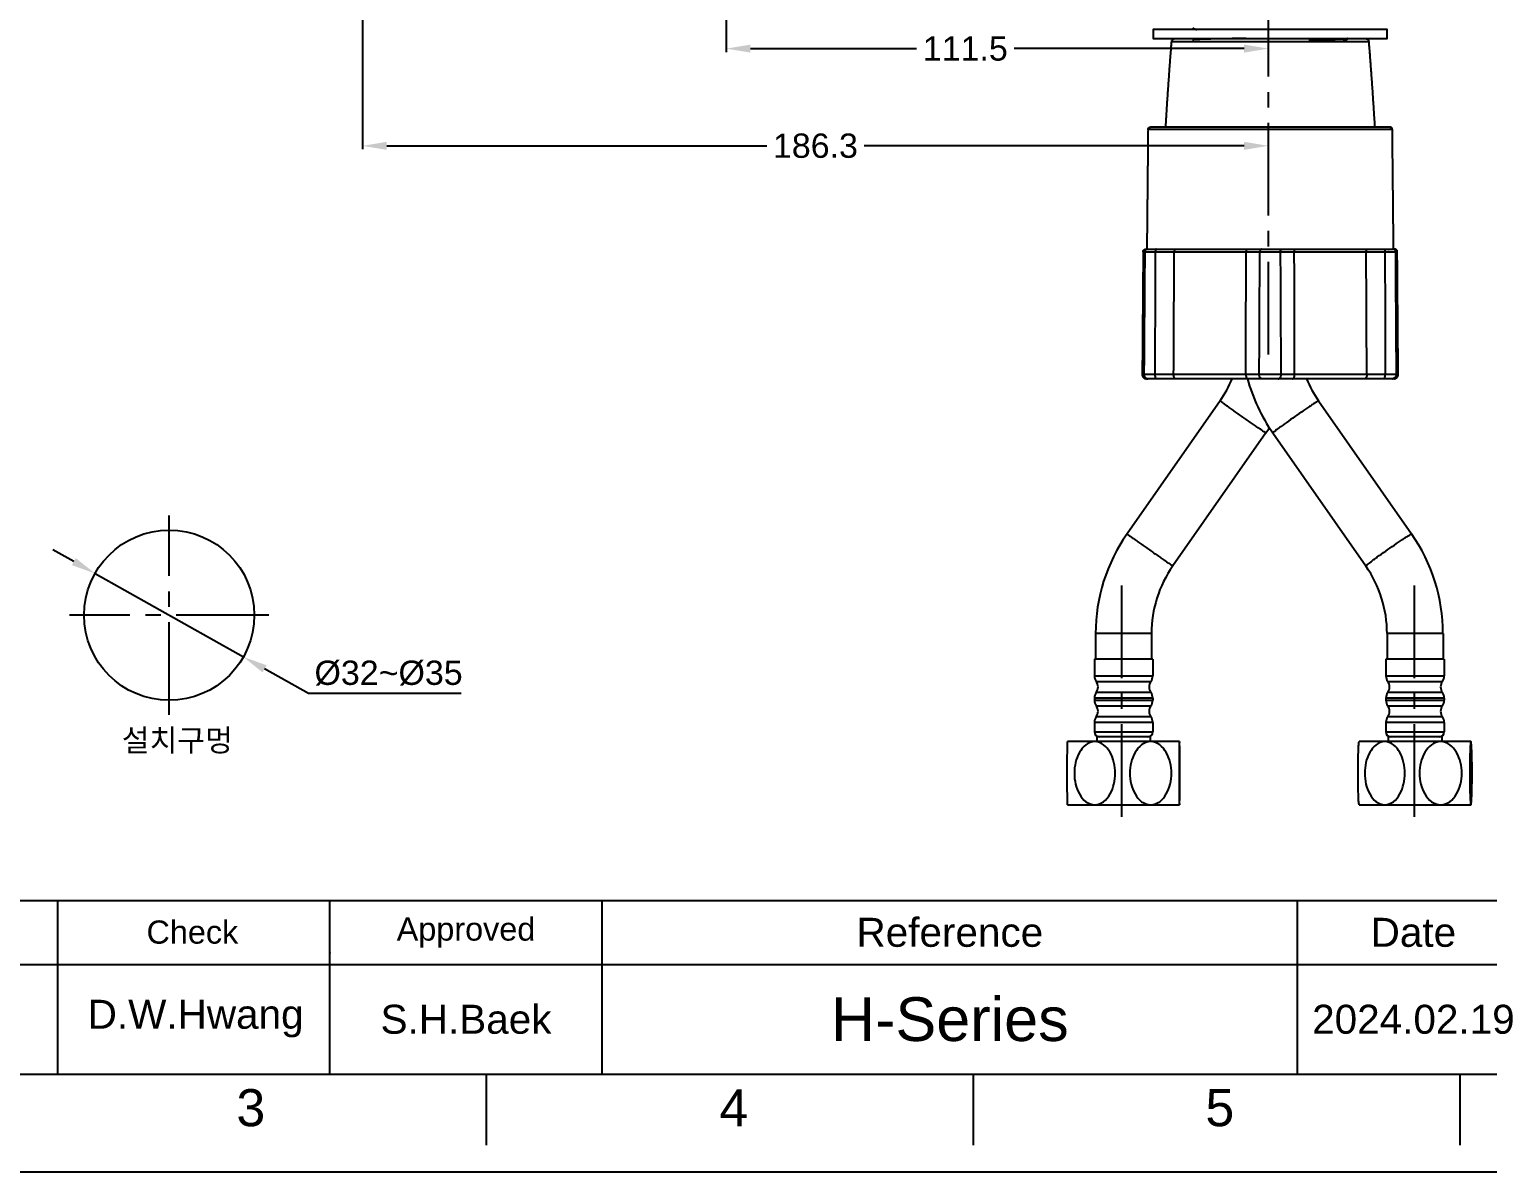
# Model space of a CAD drawing. Extents: x 10274 to 11115, y -16168 to -15573.
# Drawn here: x 10500.8 to 10800.9, y -16168 to -15933 of the extents above; entities that cross this region are included whole.
import ezdxf

# ---------------------------------------------------------------- set-up
doc = ezdxf.new("R2010")
doc.units = 0
doc.header["$MEASUREMENT"] = 0
doc.linetypes.add('CENTER2', pattern=[28.575, 19.05, -3.175, 3.175, -3.175])
doc.layers.get('0').update_dxf_attribs({"linetype": 'CONTINUOUS'})
doc.layers.get('Defpoints').update_dxf_attribs({"linetype": 'CONTINUOUS'})
for name, color, linetype in [('CENTER', 1, 'CENTER2'), ('FORM', 7, 'CONTINUOUS'), ('TEXT', 2, 'CONTINUOUS')]:
    doc.layers.add(name, color=color, linetype=linetype)
doc.layers.add('DIM_', color=3, linetype='CONTINUOUS', lineweight=9)
doc.styles.add('Arial Unicode MS', font='ARIALUNI.ttf')
doc.styles.get("Standard").update_dxf_attribs({"font": 'arial.ttf'})
doc.dimstyles.new('STANDARD$0', dxfattribs={"dimtxt": 3.5, "dimasz": 2.5, "dimexe": 0.7, "dimexo": 0.7, "dimgap": 0.5, "dimtad": 3, "dimdec": 4, "dimdsep": 46, "dimtxsty": 'Standard', "dimcen": 0, "dimclrd": 2, "dimclre": 2, "dimclrt": 4, "dimadec": 0, "dimazin": 0, "dimtp": 0.2, "dimtm": 0.1, "dimtfac": 0.5, "dimtdec": 4, "dimtmove": 1, "dimatfit": 3, "dimfxl": 1, "dimtolj": 1, "dimarcsym": 0})
doc.dimstyles.new('사본(2) STANDARD', dxfattribs={"dimscale": 0, "dimtxt": 5, "dimasz": 5, "dimexe": 1.25, "dimexo": 0.625, "dimgap": 1.5, "dimtad": 3, "dimtih": 1, "dimtoh": 1, "dimdec": 1, "dimzin": 9, "dimdsep": 46, "dimtxsty": 'Standard', "dimcen": 2.5, "dimclrd": 3, "dimclre": 3, "dimclrt": 4, "dimadec": 0, "dimazin": 0, "dimtfac": 1, "dimtdec": 1, "dimtmove": 0, "dimatfit": 3, "dimfxl": 1.25, "dimtfill": 1, "dimtolj": 1, "dimtzin": 0, "dimarcsym": 0})

# ---------------------------------------------------------------- blocks, each defined once
blk = doc.blocks.new('*D14')
at = {"color": 3, "lineweight": -2, "transparency": 16777216}
for p, q in [((10510.04, -16042.47), (10505.68, -16040.02)), ((10514.39, -16044.92), (10544.9, -16062.07)), ((10558.31, -16069.61), (10549.26, -16064.52)), ((10589.73, -16069.61), (10558.31, -16069.61))]:
    blk.add_line(p, q, dxfattribs=at)
at = {"color": 3, "transparency": 16777216}
for points in [[(10510.44, -16041.74), (10509.63, -16043.19), (10514.39, -16044.92)], [(10549.67, -16063.79), (10548.85, -16065.25), (10544.9, -16062.07)]]:
    blk.add_solid(points, dxfattribs=at)
at = {"layer": 'Defpoints', "color": 0, "transparency": 16777216}
for p in [(10514.39, -16044.92), (10544.9, -16062.07)]:
    blk.add_point(p, dxfattribs=at)
at = {"color": 4, "transparency": 16777216, "insert": (10574.77, -16065.42), "char_height": 5, "attachment_point": 5, "bg_fill": 3, "box_fill_scale": 1.25, "bg_fill_color": 256, "bg_fill_true_color": 13158600, "bg_fill_transparency": 0}
blk.add_mtext('\\A1;%%C32~%%C35', dxfattribs=at)
blk = doc.blocks.new('*D20')
at = {"layer": 'Defpoints', "color": 0, "transparency": 16777216}
for p in [(10644.21, -15814.1), (10755.73, -15936.95), (10755.73, -15936.95)]:
    blk.add_point(p, dxfattribs=at)
at = {"layer": 'DIM_', "color": 3, "lineweight": -2, "transparency": 16777216}
for p, q in [((10644.21, -15814.8), (10644.21, -15937.65)), ((10649.21, -15936.95), (10684.68, -15936.95)), ((10750.73, -15936.95), (10702.12, -15936.95))]:
    blk.add_line(p, q, dxfattribs=at)
at = {"layer": 'DIM_', "color": 3, "transparency": 16777216}
for points in [[(10649.21, -15936.12), (10649.21, -15937.78), (10644.21, -15936.95)], [(10750.73, -15936.12), (10750.73, -15937.78), (10755.73, -15936.95)]]:
    blk.add_solid(points, dxfattribs=at)
at = {"layer": 'DIM_', "color": 4, "transparency": 16777216, "insert": (10693.4, -15936.95), "char_height": 5, "attachment_point": 5, "bg_fill": 3, "box_fill_scale": 1.25, "bg_fill_color": 256, "bg_fill_true_color": 13158600, "bg_fill_transparency": 0}
blk.add_mtext('\\A1;111.5', dxfattribs=at)
blk = doc.blocks.new('*D21')
at = {"layer": 'Defpoints', "color": 0, "transparency": 16777216}
for p in [(10569.41, -15916.95), (10755.73, -15956.95), (10755.73, -15956.95)]:
    blk.add_point(p, dxfattribs=at)
at = {"layer": 'DIM_', "color": 3, "lineweight": -2, "transparency": 16777216}
for p, q in [((10569.41, -15917.65), (10569.41, -15957.65)), ((10574.41, -15956.95), (10653.87, -15956.95)), ((10750.73, -15956.95), (10671.27, -15956.95))]:
    blk.add_line(p, q, dxfattribs=at)
at = {"layer": 'DIM_', "color": 3, "transparency": 16777216}
for points in [[(10574.41, -15956.12), (10574.41, -15957.78), (10569.41, -15956.95)], [(10750.73, -15956.12), (10750.73, -15957.78), (10755.73, -15956.95)]]:
    blk.add_solid(points, dxfattribs=at)
at = {"layer": 'DIM_', "color": 4, "transparency": 16777216, "insert": (10662.57, -15956.95), "char_height": 5, "attachment_point": 5, "bg_fill": 3, "box_fill_scale": 1.25, "bg_fill_color": 256, "bg_fill_true_color": 13158600, "bg_fill_transparency": 0}
blk.add_mtext('\\A1;186.3', dxfattribs=at)

msp = doc.modelspace()

# ---------------------------------------------------------------- linework, layer by layer
at = {"color": 7, "linetype": 'Continuous'}
for p, q in [((10745.81, -16009.41), (10726.66, -16036.75)), ((10766.08, -16009.41), (10766.07, -16009.41)), ((10766.08, -16009.41), (10785.2, -16036.76)), ((10755.23, -16016), (10736.08, -16043.35)), ((10755.23, -16016), (10755.23, -16016)), ((10756.65, -16016), (10775.78, -16043.35)), ((10785.19, -16036.75), (10785.2, -16036.76)), ((10736.08, -16043.35), (10736.08, -16043.35)), ((10731.7, -16057.26), (10720.2, -16057.26)), ((10720.2, -16057.26), (10720.2, -16062.5)), ((10731.7, -16057.26), (10731.7, -16062.5)), ((10791.66, -16057.26), (10780.16, -16057.26)), ((10780.16, -16057.26), (10780.16, -16062.5)), ((10791.66, -16057.26), (10791.66, -16062.5)), ((10731.95, -16062.5), (10719.95, -16062.5)), ((10719.95, -16062.5), (10719.95, -16065.94)), ((10731.95, -16062.5), (10731.95, -16065.94)), ((10791.91, -16062.5), (10779.91, -16062.5)), ((10779.91, -16062.5), (10779.91, -16065.94)), ((10791.91, -16062.5), (10791.91, -16065.94)), ((10719.95, -16065.94), (10731.95, -16065.94)), ((10779.91, -16065.94), (10791.91, -16065.94)), ((10720.32, -16067.1), (10731.57, -16067.1)), ((10731.57, -16069.39), (10720.32, -16069.39)), ((10780.28, -16067.1), (10791.53, -16067.1)), ((10791.53, -16069.39), (10780.28, -16069.39)), ((10731.95, -16070.56), (10719.95, -16070.56)), ((10719.95, -16070.56), (10719.95, -16070.94)), ((10719.95, -16070.94), (10731.95, -16070.94)), ((10720.32, -16072.1), (10731.57, -16072.1)), ((10731.95, -16070.56), (10731.95, -16070.94)), ((10791.91, -16070.56), (10779.91, -16070.56)), ((10779.91, -16070.56), (10779.91, -16070.94)), ((10779.91, -16070.94), (10791.91, -16070.94)), ((10780.28, -16072.1), (10791.53, -16072.1)), ((10791.91, -16070.56), (10791.91, -16070.94)), ((10731.57, -16074.39), (10720.32, -16074.39)), ((10791.53, -16074.39), (10780.28, -16074.39)), ((10731.95, -16075.56), (10719.95, -16075.56)), ((10719.95, -16075.56), (10719.95, -16077.5)), ((10719.95, -16077.5), (10731.95, -16077.5)), ((10731.95, -16075.56), (10731.95, -16077.5)), ((10791.91, -16075.56), (10779.91, -16075.56)), ((10779.91, -16075.56), (10779.91, -16077.5)), ((10779.91, -16077.5), (10791.91, -16077.5)), ((10791.91, -16075.56), (10791.91, -16077.5)), ((10714.44, -16079.52), (10714.45, -16079.5)), ((10737.45, -16079.5), (10714.45, -16079.5)), ((10731.45, -16078.5), (10720.45, -16078.5)), ((10720.45, -16078.5), (10720.45, -16079.5)), ((10731.45, -16078.5), (10731.45, -16079.5)), ((10737.46, -16079.52), (10737.45, -16079.5)), ((10737.45, -16079.5), (10737.45, -16079.5)), ((10774.39, -16079.57), (10774.41, -16079.5)), ((10797.41, -16079.5), (10774.41, -16079.5)), ((10791.41, -16078.5), (10780.41, -16078.5)), ((10780.41, -16078.5), (10780.41, -16079.5)), ((10791.41, -16078.5), (10791.41, -16079.5)), ((10797.42, -16079.54), (10797.4, -16079.5)), ((10797.43, -16079.57), (10797.41, -16079.5)), ((10714.45, -16092.5), (10714.44, -16092.47)), ((10714.45, -16092.5), (10737.45, -16092.5)), ((10737.44, -16092.49), (10737.45, -16092.5)), ((10737.45, -16092.5), (10737.46, -16092.47)), ((10737.45, -16092.5), (10737.45, -16092.49)), ((10774.4, -16092.45), (10774.38, -16092.37)), ((10774.41, -16092.5), (10774.39, -16092.42)), ((10774.41, -16092.5), (10797.41, -16092.5)), ((10797.4, -16092.5), (10797.42, -16092.45)), ((10797.41, -16092.5), (10797.43, -16092.42)), ((10797.42, -16092.45), (10797.44, -16092.36))]:
    msp.add_line(p, q, dxfattribs=at)
msp.add_circle((10529.65, -16053.49), 17.5)
for centre, radius, start, end in [((10725.88, -15995.47), 24.32, 325.0212, 337.231), ((10786.2, -15995.39), 36.03, 195.2599, 214.8941), ((10786.02, -15995.47), 24.33, 202.7423, 214.9503), ((10725.98, -15995.53), 35.7, 325.0049, 327.2464), ((10755.95, -16057.26), 35.75, 145.0045, 180.0003), ((10755.88, -16057.26), 35.77, 359.9977, 34.9646), ((10755.95, -16057.26), 24.25, 145.0047, 180.0004), ((10755.88, -16057.26), 24.27, 359.9966, 34.9629), ((10721.95, -16065.94), 2, 180, 215.6591), ((10729.95, -16065.94), 2, 324.3409, 0), ((10781.91, -16065.94), 2, 180, 215.6591), ((10789.91, -16065.94), 2, 324.3409, 0), ((10721.95, -16070.56), 2, 144.3409, 180), ((10718.7, -16068.27), 2, 0.59, 35.6591), ((10718.7, -16068.23), 2, 324.3409, 359.41), ((10733.2, -16068.27), 2, 144.3409, 179.41), ((10733.2, -16068.23), 2, 180.59, 215.6591), ((10729.95, -16070.56), 2, 0, 35.6591), ((10781.91, -16070.56), 2, 144.3409, 180), ((10778.66, -16068.27), 2, 0.59, 35.6591), ((10778.66, -16068.23), 2, 324.3409, 359.41), ((10793.16, -16068.27), 2, 144.3409, 179.41), ((10793.16, -16068.23), 2, 180.59, 215.6591), ((10789.91, -16070.56), 2, 0, 35.6591), ((10721.95, -16070.94), 2, 180, 215.6591), ((10718.7, -16073.27), 2, 0.59, 35.6591), ((10733.2, -16073.27), 2, 144.3409, 179.41), ((10729.95, -16070.94), 2, 324.3409, 0), ((10781.91, -16070.94), 2, 180, 215.6591), ((10778.66, -16073.27), 2, 0.59, 35.6591), ((10793.16, -16073.27), 2, 144.3409, 179.41), ((10789.91, -16070.94), 2, 324.3409, 0), ((10721.95, -16075.56), 2, 144.3409, 180), ((10718.7, -16073.23), 2, 324.3409, 359.41), ((10733.2, -16073.23), 2, 180.59, 215.6591), ((10729.95, -16075.56), 2, 0, 35.6591), ((10781.91, -16075.56), 2, 144.3409, 180), ((10778.66, -16073.23), 2, 324.3409, 359.41), ((10793.16, -16073.23), 2, 180.59, 215.6591), ((10789.91, -16075.56), 2, 0, 35.6591), ((10720.95, -16077.5), 1, 180, 270), ((10730.95, -16077.5), 1, 270, 0), ((10780.91, -16077.5), 1, 180, 270), ((10790.91, -16077.5), 1, 270, 0)]:
    msp.add_arc(centre, radius, start, end, dxfattribs=at)
for points in [[(10780.11, -15932.95), (10780.11, -15933.95), (10780.11, -15934.95)], [(10781.49, -15978.22), (10781.37, -15965.9), (10781.24, -15953.59)], [(10729.98, -15978.72), (10729.88, -15991.36), (10729.79, -16004)], [(10782.44, -16004), (10782.34, -15991.36), (10782.25, -15978.72)], [(10736.72, -16004.85), (10734.7, -16004.85), (10732.69, -16004.85)], [(10760.72, -16004.85), (10759.25, -16004.85), (10757.77, -16004.85)], [(10779.54, -16004.85), (10777.52, -16004.85), (10775.51, -16004.85)]]:
    msp.add_open_spline(points, degree=2)
at = {"lineweight": -3}
for points, knots in [([(10764.09, -15935.16), (10764.59, -15935.15), (10765.78, -15935.13), (10767.51, -15935.1), (10769.15, -15935.06), (10770.44, -15935.02), (10771.41, -15934.99), (10771.95, -15934.95), (10772.09, -15934.93), (10772.11, -15934.92)], [33.56164, 33.56164, 33.56164, 33.56164, 35.294897, 37.815961, 40.337025, 42.858089, 45.379153, 47.900217, 50.008165, 50.008165, 50.008165, 50.008165]), ([(10772.11, -15934.91), (10772.09, -15934.9), (10772.02, -15934.89), (10771.91, -15934.87), (10771.91, -15934.87)], [0.468653, 0.468653, 0.468653, 0.468653, 2.521065, 2.58928, 2.58928, 2.58928, 2.58928]), ([(10736.58, -15978.24), (10736.55, -15978.25), (10736.52, -15978.27), (10736.49, -15978.3), (10736.47, -15978.33), (10736.45, -15978.37), (10736.43, -15978.41), (10736.41, -15978.46), (10736.39, -15978.51), (10736.38, -15978.56), (10736.37, -15978.61), (10736.37, -15978.66), (10736.37, -15978.72)], [0.1350386, 0.1350386, 0.1350386, 0.1350386, 0.3098843, 0.3098843, 0.3098843, 0.4776785, 0.4776785, 0.4776785, 0.6423641, 0.6423641, 0.6423641, 0.8072468, 0.8072468, 0.8072468, 0.8072468]), ([(10751.34, -15978.24), (10751.32, -15978.25), (10751.29, -15978.27), (10751.27, -15978.3), (10751.25, -15978.33), (10751.23, -15978.37), (10751.21, -15978.41), (10751.19, -15978.46), (10751.18, -15978.51), (10751.17, -15978.56), (10751.16, -15978.61), (10751.16, -15978.66), (10751.16, -15978.72)], [-0.6722082, -0.6722082, -0.6722082, -0.6722082, -0.4973625, -0.4973625, -0.4973625, -0.3295684, -0.3295684, -0.3295684, -0.1648828, -0.1648828, -0.1648828, 0, 0, 0, 0]), ([(10760.88, -15978.24), (10760.91, -15978.25), (10760.94, -15978.27), (10760.96, -15978.3), (10760.98, -15978.33), (10761, -15978.37), (10761.02, -15978.41), (10761.03, -15978.46), (10761.05, -15978.51), (10761.05, -15978.56), (10761.06, -15978.61), (10761.07, -15978.66), (10761.07, -15978.72)], [0.1350386, 0.1350386, 0.1350386, 0.1350386, 0.3098843, 0.3098843, 0.3098843, 0.4776785, 0.4776785, 0.4776785, 0.6423641, 0.6423641, 0.6423641, 0.8072468, 0.8072468, 0.8072468, 0.8072468]), ([(10775.65, -15978.24), (10775.68, -15978.25), (10775.71, -15978.27), (10775.73, -15978.3), (10775.76, -15978.33), (10775.78, -15978.37), (10775.8, -15978.41), (10775.82, -15978.46), (10775.83, -15978.51), (10775.84, -15978.56), (10775.85, -15978.61), (10775.86, -15978.66), (10775.86, -15978.72)], [-0.6722082, -0.6722082, -0.6722082, -0.6722082, -0.4973625, -0.4973625, -0.4973625, -0.3295684, -0.3295684, -0.3295684, -0.1648828, -0.1648828, -0.1648828, 0, 0, 0, 0]), ([(10780.29, -15978.22), (10780.34, -15978.22), (10780.38, -15978.22), (10780.42, -15978.24), (10780.46, -15978.24), (10780.5, -15978.26), (10780.53, -15978.28)], [0.0059786, 0.0059786, 0.0059786, 0.0059786, 0.1350386, 0.1350386, 0.1350386, 0.2577187, 0.2577187, 0.2577187, 0.2577187]), ([(10736.71, -16004.85), (10736.67, -16004.85), (10736.63, -16004.84), (10736.59, -16004.82), (10736.54, -16004.79), (10736.49, -16004.75), (10736.45, -16004.7), (10736.41, -16004.65), (10736.37, -16004.58), (10736.34, -16004.51), (10736.31, -16004.44), (10736.29, -16004.36), (10736.27, -16004.27), (10736.25, -16004.18), (10736.25, -16004.09), (10736.25, -16004)], [0.007729, 0.007729, 0.007729, 0.007729, 0.241884, 0.241884, 0.241884, 0.536103, 0.536103, 0.536103, 0.818605, 0.818605, 0.818605, 1.09612, 1.09612, 1.09612, 1.367979, 1.367979, 1.367979, 1.367979]), ([(10751.09, -16004), (10751.09, -16004.09), (10751.1, -16004.18), (10751.11, -16004.27), (10751.13, -16004.36), (10751.15, -16004.44), (10751.17, -16004.51), (10751.2, -16004.58), (10751.23, -16004.65), (10751.27, -16004.7), (10751.31, -16004.75), (10751.35, -16004.79), (10751.39, -16004.82), (10751.43, -16004.84), (10751.47, -16004.85), (10751.5, -16004.85)], [0.005971, 0.005971, 0.005971, 0.005971, 0.27783, 0.27783, 0.27783, 0.555346, 0.555346, 0.555346, 0.837848, 0.837848, 0.837848, 1.132066, 1.132066, 1.132066, 1.366222, 1.366222, 1.366222, 1.366222]), ([(10760.73, -16004.85), (10760.76, -16004.85), (10760.8, -16004.84), (10760.83, -16004.82), (10760.88, -16004.79), (10760.92, -16004.75), (10760.96, -16004.7), (10760.99, -16004.65), (10761.03, -16004.58), (10761.05, -16004.51), (10761.08, -16004.44), (10761.1, -16004.36), (10761.12, -16004.27), (10761.13, -16004.18), (10761.14, -16004.09), (10761.14, -16004)], [0.007729, 0.007729, 0.007729, 0.007729, 0.241884, 0.241884, 0.241884, 0.536103, 0.536103, 0.536103, 0.818605, 0.818605, 0.818605, 1.09612, 1.09612, 1.09612, 1.367979, 1.367979, 1.367979, 1.367979]), ([(10775.98, -16004), (10775.98, -16004.09), (10775.97, -16004.18), (10775.96, -16004.27), (10775.94, -16004.36), (10775.92, -16004.44), (10775.89, -16004.51), (10775.86, -16004.58), (10775.82, -16004.65), (10775.78, -16004.7), (10775.74, -16004.75), (10775.69, -16004.79), (10775.64, -16004.82), (10775.6, -16004.84), (10775.55, -16004.85), (10775.51, -16004.85)], [0.005971, 0.005971, 0.005971, 0.005971, 0.27783, 0.27783, 0.27783, 0.555346, 0.555346, 0.555346, 0.837848, 0.837848, 0.837848, 1.132066, 1.132066, 1.132066, 1.366222, 1.366222, 1.366222, 1.366222])]:
    msp.add_open_spline(points, degree=3, knots=knots, dxfattribs=at)
for points, degree in [([(10771.25, -15935.41), (10771.54, -15935.25), (10771.82, -15935.08), (10772.11, -15934.92)], 3), ([(10730.28, -15978.72), (10730.19, -15991.36), (10730.1, -16004)], 2), ([(10730.21, -16004), (10730.3, -15991.36), (10730.38, -15978.72)], 2), ([(10732.47, -16004), (10732.49, -15991.36), (10732.51, -15978.72)], 2), ([(10732.51, -15978.72), (10734.44, -15978.72), (10736.37, -15978.72)], 2), ([(10732.64, -15978.22), (10734.65, -15978.22), (10736.65, -15978.22)], 2), ([(10736.25, -16004), (10736.29, -15995.57), (10736.33, -15987.14), (10736.37, -15978.72)], 3), ([(10751.09, -16004), (10751.11, -15995.57), (10751.14, -15987.14), (10751.16, -15978.72)], 3), ([(10751.16, -15978.72), (10752.57, -15978.72), (10753.98, -15978.72)], 2), ([(10751.41, -15978.22), (10752.87, -15978.22), (10754.34, -15978.22)], 2), ([(10753.86, -16004), (10753.92, -15991.36), (10753.98, -15978.72)], 2), ([(10757.89, -15978.22), (10759.36, -15978.22), (10760.82, -15978.22)], 2), ([(10758.25, -15978.72), (10759.66, -15978.72), (10761.07, -15978.72)], 2), ([(10758.37, -16004), (10758.31, -15991.36), (10758.25, -15978.72)], 2), ([(10761.14, -16004), (10761.11, -15995.57), (10761.09, -15987.14), (10761.07, -15978.72)], 3), ([(10775.58, -15978.22), (10777.58, -15978.22), (10779.58, -15978.22)], 2), ([(10775.86, -15978.72), (10777.79, -15978.72), (10779.71, -15978.72)], 2), ([(10775.98, -16004), (10775.94, -15995.57), (10775.9, -15987.14), (10775.86, -15978.72)], 3), ([(10779.71, -15978.72), (10779.74, -15991.36), (10779.76, -16004)], 2), ([(10781.85, -15978.72), (10781.93, -15991.36), (10782.02, -16004)], 2), ([(10782.12, -16004), (10782.04, -15991.36), (10781.95, -15978.72)], 2), ([(10736.25, -16004), (10734.36, -16004), (10732.47, -16004)], 2), ([(10753.86, -16004), (10752.47, -16004), (10751.09, -16004)], 2), ([(10754.46, -16004.85), (10752.98, -16004.85), (10751.51, -16004.85)], 2), ([(10761.14, -16004), (10759.75, -16004), (10758.37, -16004)], 2), ([(10779.76, -16004), (10777.87, -16004), (10775.98, -16004)], 2)]:
    msp.add_open_spline(points, degree=degree, dxfattribs=at)
msp.add_open_spline([(10776.44, -15935.5), (10776.44, -15935.45), (10776.42, -15935.4), (10776.41, -15935.36), (10776.39, -15935.31), (10776.36, -15935.26), (10776.32, -15935.22), (10776.28, -15935.17), (10776.24, -15935.13), (10776.19, -15935.1), (10776.14, -15935.07), (10776.07, -15935.04), (10776.01, -15935.02), (10775.96, -15935.01), (10775.91, -15935), (10775.86, -15935)], degree=3, knots=[0, 0, 0, 0, 0.1432172, 0.1432172, 0.1432172, 0.311237, 0.311237, 0.311237, 0.4904467, 0.4904467, 0.4904467, 0.686095, 0.686095, 0.686095, 0.8436884, 0.8436884, 0.8436884, 0.8436884])
for points, weights in [([(10777.67, -15953.09), (10777.12, -15944.04), (10776.44, -15935.5)], [0.885204992467, 0.875321584899, 0.868524332197]), ([(10730.48, -15978.22), (10730.48, -15978.22), (10730.78, -15978.22)], [1, 0.993535787301, 0.992908163617]), ([(10781.74, -15978.22), (10781.74, -15978.22), (10781.49, -15978.22)], [1, 0.994010013257, 0.993031662969]), ([(10729.79, -16004), (10729.79, -16004.85), (10730.64, -16004.85)], [1, 0.707106781187, 1]), ([(10730.95, -16004.85), (10730.64, -16004.85), (10730.64, -16004.85)], [0.992766999176, 0.993307259035, 1]), ([(10732.69, -16004.85), (10730.95, -16004.85), (10730.95, -16004.85)], [1, 0.793353340291, 1]), ([(10757.77, -16004.85), (10756.11, -16004.85), (10754.46, -16004.85)], [1, 0.707106781187, 1]), ([(10775.51, -16004.85), (10769.63, -16004.85), (10760.72, -16004.85)], [1, 0.942180502973, 1]), ([(10781.28, -16004.85), (10781.28, -16004.85), (10779.54, -16004.85)], [1, 0.793353340291, 1]), ([(10781.59, -16004.85), (10781.59, -16004.85), (10781.29, -16004.85)], [1, 0.993423043113, 0.992787533477]), ([(10781.59, -16004.85), (10782.44, -16004.85), (10782.44, -16004)], [1, 0.707106781187, 1])]:
    msp.add_rational_spline(points, weights, degree=2)
for points, weights, knots in [([(10781.24, -15953.59), (10781.24, -15953.39), (10781.1, -15953.24), (10780.95, -15953.09), (10780.74, -15953.09)], [0.995895694351, 0.853553390593, 0.853553390593, 0.853553390593, 1], [0.0058748, 0.0058748, 0.0058748, 0.4162846, 0.4162846, 0.8325693, 0.8325693, 0.8325693]), ([(10729.98, -15978.72), (10729.98, -15978.51), (10730.13, -15978.37), (10730.27, -15978.22), (10730.48, -15978.22)], [0.99689541334, 0.853553390593, 0.853553390593, 0.853553390593, 1], [0.0044361, 0.0044361, 0.0044361, 0.4162846, 0.4162846, 0.8325693, 0.8325693, 0.8325693]), ([(10782.25, -15978.72), (10782.25, -15978.51), (10782.1, -15978.37), (10781.95, -15978.22), (10781.74, -15978.22)], [0.99689541334, 0.853553390593, 0.853553390593, 0.853553390593, 1], [0.0044361, 0.0044361, 0.0044361, 0.4162846, 0.4162846, 0.8325693, 0.8325693, 0.8325693]), ([(10781.28, -16004.85), (10781.63, -16004.85), (10781.88, -16004.6), (10782.12, -16004.35), (10782.12, -16004)], [1, 0.853553390593, 0.853553390593, 0.853553390593, 1], [0, 0, 0, 0.702057, 0.702057, 1.404114, 1.404114, 1.404114])]:
    msp.add_rational_spline(points, weights, degree=2, knots=knots)
for points, weights in [([(10730.28, -15978.72), (10729.98, -15978.72), (10729.98, -15978.72)], [0.978152195993, 0.972553313786, 0.972553313786]), ([(10730.28, -15978.72), (10730.28, -15978.72), (10732.51, -15978.72)], [0.914835766825, 0.758819045103, 1]), ([(10730.38, -15978.72), (10730.38, -15978.62), (10730.42, -15978.53)], [1, 0.924975297021, 0.888711881317]), ([(10730.78, -15978.22), (10730.78, -15978.22), (10732.64, -15978.22)], [1, 0.793353340291, 1]), ([(10732.64, -15978.22), (10732.52, -15978.22), (10732.51, -15978.72)], [1, 0.709570736537, 1]), ([(10736.37, -15978.72), (10742.29, -15978.72), (10751.16, -15978.72)], [1, 0.945106627571, 1]), ([(10736.65, -15978.22), (10742.53, -15978.22), (10751.41, -15978.22)], [1, 0.943135436436, 1]), ([(10754.34, -15978.22), (10753.98, -15978.22), (10753.98, -15978.72)], [1, 0.709570736536, 1]), ([(10753.98, -15978.72), (10756.11, -15978.72), (10758.25, -15978.72)], [1, 0.707106781187, 1]), ([(10754.34, -15978.22), (10756.11, -15978.22), (10757.89, -15978.22)], [1, 0.707106781187, 1]), ([(10757.89, -15978.22), (10758.24, -15978.22), (10758.25, -15978.72)], [1, 0.709570736536, 1]), ([(10760.82, -15978.22), (10769.7, -15978.22), (10775.58, -15978.22)], [1, 0.943135436436, 1]), ([(10761.07, -15978.72), (10769.94, -15978.72), (10775.86, -15978.72)], [1, 0.945106627571, 1]), ([(10779.58, -15978.22), (10781.45, -15978.22), (10781.45, -15978.22)], [1, 0.793353340291, 1]), ([(10779.58, -15978.22), (10779.71, -15978.22), (10779.71, -15978.72)], [1, 0.709570736537, 1]), ([(10779.71, -15978.72), (10781.95, -15978.72), (10781.95, -15978.72)], [1, 0.758819045103, 0.914835766825]), ([(10781.66, -15978.32), (10781.84, -15978.47), (10781.85, -15978.72)], [0.85789133668, 0.833547852898, 1]), ([(10782.25, -15978.72), (10782.25, -15978.72), (10781.95, -15978.72)], [0.972553313786, 0.972553313786, 0.978195733654]), ([(10729.79, -16004), (10729.79, -16004), (10730.1, -16004)], [0.972757538549, 0.972757538549, 0.978584049789]), ([(10732.47, -16004), (10730.1, -16004), (10730.1, -16004)], [1, 0.758819045102, 0.914835766825]), ([(10730.59, -16004.72), (10730.21, -16004.47), (10730.21, -16004)], [0.864161764924, 0.814138159373, 1]), ([(10751.09, -16004), (10742.19, -16004), (10736.25, -16004)], [1, 0.945515077098, 1]), ([(10751.51, -16004.85), (10742.59, -16004.85), (10736.72, -16004.85)], [1, 0.942180502973, 1]), ([(10754.46, -16004.85), (10753.85, -16004.85), (10753.86, -16004)], [1, 0.707106781187, 1]), ([(10758.37, -16004), (10756.11, -16004), (10753.86, -16004)], [1, 0.707106781187, 1]), ([(10775.98, -16004), (10770.03, -16004), (10761.14, -16004)], [1, 0.945515077098, 1]), ([(10779.54, -16004.85), (10779.76, -16004.85), (10779.76, -16004)], [1, 0.707106781187, 1]), ([(10782.12, -16004), (10782.12, -16004), (10779.76, -16004)], [0.914835766825, 0.758819045103, 1]), ([(10782.02, -16004), (10782.02, -16004.77), (10781.28, -16004.85)], [1, 0.727371173155, 0.962275279492]), ([(10782.12, -16004), (10782.44, -16004), (10782.44, -16004)], [0.978764021773, 0.972757538549, 0.972757538549])]:
    msp.add_rational_spline(points, weights, degree=2, dxfattribs=at)
for points, weights, knots in [([(10730.28, -15978.72), (10730.28, -15978.51), (10730.43, -15978.37), (10730.57, -15978.22), (10730.78, -15978.22)], [0.997126641142, 0.853553390593, 0.853553390593, 0.853553390593, 1], [0.0041041, 0.0041041, 0.0041041, 0.4162846, 0.4162846, 0.8325693, 0.8325693, 0.8325693]), ([(10781.95, -15978.72), (10781.95, -15978.51), (10781.8, -15978.37), (10781.65, -15978.22), (10781.45, -15978.22)], [0.997126641142, 0.853553390593, 0.853553390593, 0.853553390593, 1], [0.0041041, 0.0041041, 0.0041041, 0.4162846, 0.4162846, 0.8325693, 0.8325693, 0.8325693]), ([(10730.1, -16004), (10730.1, -16004.35), (10730.35, -16004.6), (10730.6, -16004.85), (10730.95, -16004.85)], [1, 0.853553390593, 0.853553390593, 0.853553390593, 1], [0, 0, 0, 0.702057, 0.702057, 1.404114, 1.404114, 1.404114]), ([(10732.69, -16004.85), (10732.6, -16004.85), (10732.53, -16004.6), (10732.47, -16004.35), (10732.47, -16004)], [1, 0.923210217113, 1, 0.923210217113, 1], [0, 0, 0, 0.66855, 0.66855, 1.3371, 1.3371, 1.3371]), ([(10757.77, -16004.85), (10758.02, -16004.85), (10758.2, -16004.6), (10758.37, -16004.35), (10758.37, -16004)], [1, 0.923210217113, 1, 0.923210217113, 1], [0, 0, 0, 0.66855, 0.66855, 1.3371, 1.3371, 1.3371])]:
    msp.add_rational_spline(points, weights, degree=2, knots=knots, dxfattribs=at)
at = {"color": 7, "linetype": 'Continuous'}
for points, knots in [([(10755.23, -16016), (10755.22, -16016), (10755.18, -16015.97), (10755.1, -16015.93), (10754.98, -16015.85), (10754.74, -16015.69), (10754.34, -16015.42), (10753.75, -16015.02), (10753.04, -16014.53), (10751.92, -16013.76), (10750.75, -16012.93), (10749.55, -16012.1), (10748.69, -16011.49), (10747.89, -16010.92), (10747.2, -16010.43), (10746.69, -16010.07), (10746.36, -16009.82), (10746.16, -16009.68), (10746.02, -16009.57), (10745.9, -16009.49), (10745.86, -16009.44), (10745.8, -16009.41), (10745.81, -16009.41)], [0, 0, 0, 0, 0.003119, 0.010951, 0.023443, 0.040487, 0.087508, 0.150234, 0.226282, 0.312749, 0.503504, 0.600531, 0.693726, 0.779546, 0.854721, 0.916383, 0.941397, 0.962192, 0.978586, 0.99041, 0.997558, 1, 1, 1, 1]), ([(10766.07, -16009.41), (10766.02, -16009.41), (10765.86, -16009.51), (10765.56, -16009.68), (10765.09, -16009.98), (10764.49, -16010.37), (10763.76, -16010.86), (10762.64, -16011.62), (10761.18, -16012.63), (10759.73, -16013.66), (10758.65, -16014.44), (10757.97, -16014.93), (10757.42, -16015.35), (10757.05, -16015.64), (10756.84, -16015.81), (10756.73, -16015.9), (10756.68, -16015.95), (10756.65, -16015.99), (10756.65, -16016)], [0, 0, 0, 0, 0.013451, 0.044946, 0.093417, 0.157085, 0.233575, 0.320022, 0.5096, 0.697706, 0.782366, 0.856447, 0.917174, 0.962294, 0.978458, 0.990152, 0.997288, 1, 1, 1, 1]), ([(10726.66, -16036.75), (10726.66, -16036.76), (10726.71, -16036.79), (10726.75, -16036.84), (10726.87, -16036.92), (10727.02, -16037.03), (10727.21, -16037.17), (10727.55, -16037.41), (10728.05, -16037.78), (10728.75, -16038.27), (10729.54, -16038.83), (10730.41, -16039.44), (10731.6, -16040.28), (10732.78, -16041.1), (10733.89, -16041.87), (10734.6, -16042.36), (10735.19, -16042.77), (10735.59, -16043.04), (10735.84, -16043.2), (10735.96, -16043.28), (10736.04, -16043.32), (10736.07, -16043.35), (10736.08, -16043.35)], [0, 0, 0, 0, 0.002442, 0.00959, 0.021414, 0.037808, 0.058603, 0.083617, 0.145279, 0.220454, 0.306274, 0.399469, 0.496496, 0.687251, 0.773718, 0.849766, 0.912492, 0.959513, 0.976557, 0.989049, 0.996881, 1, 1, 1, 1]), ([(10775.78, -16043.35), (10775.77, -16043.34), (10775.81, -16043.3), (10775.86, -16043.25), (10775.96, -16043.16), (10776.18, -16042.98), (10776.55, -16042.7), (10777.1, -16042.28), (10777.78, -16041.78), (10778.86, -16041), (10780.31, -16039.98), (10781.77, -16038.97), (10782.89, -16038.21), (10783.61, -16037.72), (10784.22, -16037.33), (10784.68, -16037.02), (10784.99, -16036.86), (10785.14, -16036.75), (10785.19, -16036.75)], [0, 0, 0, 0, 0.002712, 0.009848, 0.021542, 0.037706, 0.082826, 0.143553, 0.217634, 0.302294, 0.4904, 0.679978, 0.766425, 0.842915, 0.906583, 0.955054, 0.986549, 1, 1, 1, 1]), ([(10714.37, -16086), (10714.37, -16085.27), (10714.37, -16083.88), (10714.38, -16082.2), (10714.4, -16081), (10714.4, -16080.3), (10714.43, -16079.82), (10714.43, -16079.57), (10714.45, -16079.5)], [0, 0, 0, 0, 0.334221, 0.642962, 0.776808, 0.887735, 0.965746, 1, 1, 1, 1]), ([(10720.03, -16079.5), (10719.38, -16079.5), (10718.04, -16080.04), (10716.75, -16081.72), (10715.99, -16083.77), (10715.83, -16085.25), (10715.83, -16086)], [0, 0, 0, 0, 0.228943, 0.475661, 0.735015, 1, 1, 1, 1]), ([(10724.23, -16086), (10724.23, -16085.25), (10724.06, -16083.77), (10723.3, -16081.72), (10722.01, -16080.04), (10720.67, -16079.5), (10720.03, -16079.5)], [0, 0, 0, 0, 0.264991, 0.524332, 0.771055, 1, 1, 1, 1]), ([(10731.53, -16079.5), (10730.87, -16079.5), (10729.51, -16080.04), (10728.19, -16081.71), (10727.41, -16083.77), (10727.24, -16085.25), (10727.24, -16086)], [0, 0, 0, 0, 0.23144, 0.47853, 0.73677, 1, 1, 1, 1]), ([(10735.81, -16086), (10735.81, -16085.25), (10735.64, -16083.77), (10734.86, -16081.71), (10733.54, -16080.04), (10732.18, -16079.5), (10731.53, -16079.5)], [0, 0, 0, 0, 0.263235, 0.521463, 0.768557, 1, 1, 1, 1]), ([(10737.43, -16079.63), (10737.41, -16079.95), (10737.4, -16080.79), (10737.37, -16082.92), (10737.36, -16084.72), (10737.36, -16086)], [0, 0, 0, 0, 0.151609, 0.397007, 1, 1, 1, 1]), ([(10737.45, -16079.5), (10737.44, -16079.5), (10737.44, -16079.57), (10737.43, -16079.6), (10737.43, -16079.63)], [0, 0, 0, 0, 0.259118, 1, 1, 1, 1]), ([(10737.53, -16086), (10737.53, -16085.27), (10737.53, -16083.88), (10737.52, -16082.2), (10737.5, -16081), (10737.49, -16080.3), (10737.46, -16079.82), (10737.47, -16079.57), (10737.45, -16079.5)], [0, 0, 0, 0, 0.334228, 0.64295, 0.776785, 0.88773, 0.96576, 1, 1, 1, 1]), ([(10774.18, -16086), (10774.18, -16085.3), (10774.19, -16083.96), (10774.22, -16082.34), (10774.26, -16081.16), (10774.29, -16080.45), (10774.34, -16079.93), (10774.36, -16079.64), (10774.4, -16079.54)], [0, 0, 0, 0, 0.322332, 0.622335, 0.754608, 0.867416, 0.952425, 1, 1, 1, 1]), ([(10779.68, -16079.5), (10779.05, -16079.5), (10777.73, -16080.05), (10776.47, -16081.73), (10775.72, -16083.77), (10775.56, -16085.25), (10775.56, -16086)], [0, 0, 0, 0, 0.226526, 0.472897, 0.733327, 1, 1, 1, 1]), ([(10783.8, -16086), (10783.8, -16085.25), (10783.64, -16083.77), (10782.89, -16081.73), (10781.64, -16080.05), (10780.31, -16079.5), (10779.68, -16079.5)], [0, 0, 0, 0, 0.266679, 0.527096, 0.773472, 1, 1, 1, 1]), ([(10791.17, -16079.5), (10790.5, -16079.5), (10789.13, -16080.03), (10787.78, -16081.71), (10786.98, -16083.77), (10786.81, -16085.25), (10786.81, -16086)], [0, 0, 0, 0, 0.233538, 0.480949, 0.738254, 1, 1, 1, 1]), ([(10795.53, -16086), (10795.53, -16085.25), (10795.35, -16083.77), (10794.56, -16081.71), (10793.21, -16080.03), (10791.83, -16079.5), (10791.17, -16079.5)], [0, 0, 0, 0, 0.261751, 0.519044, 0.76646, 1, 1, 1, 1]), ([(10797.4, -16079.5), (10797.38, -16079.5), (10797.36, -16079.58), (10797.34, -16079.69), (10797.31, -16079.9), (10797.28, -16080.29), (10797.25, -16080.92), (10797.21, -16081.77), (10797.19, -16082.75), (10797.16, -16084.17), (10797.16, -16085.26), (10797.16, -16086)], [0, 0, 0, 0, 0.007871, 0.027864, 0.059633, 0.101809, 0.211483, 0.346022, 0.49724, 0.659362, 1, 1, 1, 1]), ([(10797.63, -16086), (10797.63, -16085.3), (10797.63, -16083.96), (10797.6, -16082.34), (10797.55, -16081.16), (10797.52, -16080.45), (10797.48, -16079.93), (10797.45, -16079.64), (10797.42, -16079.54)], [0, 0, 0, 0, 0.322331, 0.622349, 0.75464, 0.867435, 0.952423, 1, 1, 1, 1]), ([(10714.45, -16092.49), (10714.43, -16092.42), (10714.43, -16092.17), (10714.4, -16091.69), (10714.4, -16090.99), (10714.38, -16089.8), (10714.37, -16088.11), (10714.37, -16086.72), (10714.37, -16086)], [0, 0, 0, 0, 0.03426, 0.112302, 0.223248, 0.35708, 0.665787, 1, 1, 1, 1]), ([(10715.83, -16086), (10715.83, -16086.74), (10715.99, -16088.22), (10716.75, -16090.27), (10718.04, -16091.95), (10719.38, -16092.5), (10720.03, -16092.5)], [0, 0, 0, 0, 0.264991, 0.524332, 0.771055, 1, 1, 1, 1]), ([(10720.03, -16092.5), (10720.67, -16092.5), (10722.01, -16091.95), (10723.3, -16090.27), (10724.06, -16088.22), (10724.23, -16086.74), (10724.23, -16086)], [0, 0, 0, 0, 0.228943, 0.475661, 0.735015, 1, 1, 1, 1]), ([(10727.24, -16086), (10727.24, -16086.74), (10727.41, -16088.22), (10728.19, -16090.28), (10729.51, -16091.96), (10730.87, -16092.5), (10731.53, -16092.5)], [0, 0, 0, 0, 0.263235, 0.521463, 0.768557, 1, 1, 1, 1]), ([(10731.53, -16092.5), (10732.18, -16092.5), (10733.54, -16091.96), (10734.86, -16090.28), (10735.64, -16088.22), (10735.81, -16086.74), (10735.81, -16086)], [0, 0, 0, 0, 0.23144, 0.47853, 0.73677, 1, 1, 1, 1]), ([(10737.36, -16086), (10737.36, -16086.72), (10737.37, -16088.12), (10737.38, -16089.8), (10737.39, -16091), (10737.4, -16091.7), (10737.43, -16092.18), (10737.42, -16092.42), (10737.44, -16092.49)], [0, 0, 0, 0, 0.334723, 0.643806, 0.777705, 0.888568, 0.966303, 1, 1, 1, 1]), ([(10737.45, -16092.49), (10737.47, -16092.42), (10737.46, -16092.17), (10737.49, -16091.69), (10737.5, -16090.99), (10737.52, -16089.8), (10737.53, -16088.11), (10737.53, -16086.72), (10737.53, -16086)], [0, 0, 0, 0, 0.034276, 0.1123, 0.223229, 0.35707, 0.665796, 1, 1, 1, 1]), ([(10774.38, -16092.37), (10774.32, -16092.05), (10774.28, -16091.2), (10774.22, -16089.74), (10774.19, -16087.94), (10774.18, -16086.66), (10774.18, -16086)], [0, 0, 0, 0, 0.152063, 0.397445, 0.689118, 1, 1, 1, 1]), ([(10775.56, -16086), (10775.56, -16086.74), (10775.72, -16088.22), (10776.47, -16090.27), (10777.73, -16091.95), (10779.05, -16092.5), (10779.68, -16092.5)], [0, 0, 0, 0, 0.266679, 0.527096, 0.773472, 1, 1, 1, 1]), ([(10779.68, -16092.5), (10780.31, -16092.5), (10781.64, -16091.95), (10782.89, -16090.27), (10783.64, -16088.22), (10783.8, -16086.74), (10783.8, -16086)], [0, 0, 0, 0, 0.226526, 0.472897, 0.733327, 1, 1, 1, 1]), ([(10786.81, -16086), (10786.81, -16086.74), (10786.98, -16088.23), (10787.78, -16090.29), (10789.13, -16091.96), (10790.5, -16092.5), (10791.17, -16092.5)], [0, 0, 0, 0, 0.261751, 0.519044, 0.76646, 1, 1, 1, 1]), ([(10791.17, -16092.5), (10791.83, -16092.5), (10793.21, -16091.96), (10794.56, -16090.29), (10795.35, -16088.23), (10795.53, -16086.74), (10795.53, -16086)], [0, 0, 0, 0, 0.233538, 0.480949, 0.738254, 1, 1, 1, 1]), ([(10797.16, -16086), (10797.16, -16086.74), (10797.16, -16087.83), (10797.19, -16089.25), (10797.21, -16090.22), (10797.25, -16091.08), (10797.28, -16091.7), (10797.31, -16092.1), (10797.34, -16092.31), (10797.36, -16092.42), (10797.38, -16092.5), (10797.4, -16092.5)], [0, 0, 0, 0, 0.340622, 0.502732, 0.653984, 0.788531, 0.898189, 0.940354, 0.972118, 0.992123, 1, 1, 1, 1]), ([(10797.44, -16092.36), (10797.5, -16092.05), (10797.54, -16091.2), (10797.6, -16089.74), (10797.63, -16087.94), (10797.63, -16086.66), (10797.63, -16086)], [0, 0, 0, 0, 0.1523, 0.397666, 0.689244, 1, 1, 1, 1])]:
    msp.add_open_spline(points, degree=3, knots=knots, dxfattribs=at)
at = {"layer": 'CENTER'}
for p, q in [((10755.73, -15999.85), (10755.73, -15726.3)), ((10529.65, -16073.99), (10529.65, -16032.99)), ((10725.56, -16047.36), (10725.56, -16097.5)), ((10785.73, -16047.36), (10785.73, -16097.5)), ((10550.15, -16053.49), (10509.15, -16053.49))]:
    msp.add_line(p, q, dxfattribs=at)
at = {"layer": 'FORM'}
for p, q in [((10450.65, -16112.2), (11095.47, -16112.2)), ((10506.67, -16112.2), (10506.67, -16147.96)), ((10562.69, -16147.96), (10562.69, -16112.2)), ((10618.71, -16147.96), (10618.71, -16112.2)), ((10761.74, -16147.96), (10761.74, -16112.2)), ((10761.74, -16147.96), (10761.74, -16112.2)), ((10761.74, -16147.96), (10761.74, -16112.2)), ((10394.63, -16125.31), (10952.44, -16125.31))]:
    msp.add_line(p, q, dxfattribs=at)
at = {"layer": 'FORM', "color": 7, "linetype": 'Continuous'}
for p, q in [((11095.47, -16147.96), (10294.51, -16147.96)), ((10594.87, -16147.96), (10594.87, -16162.51)), ((10694.99, -16147.96), (10694.99, -16162.51)), ((10795.11, -16147.96), (10795.11, -16162.51)), ((10274.49, -16167.98), (11115.49, -16167.98))]:
    msp.add_line(p, q, dxfattribs=at)
at = {"layer": 'TEXT'}
msp.add_point((10562.69, -16122.93), dxfattribs=at)

# ---------------------------------------------------------------- texts
at = {"layer": 'DIM_', "color": 4, "insert": (10517.41, -16076.95), "char_height": 4.55, "attachment_point": 1}
msp.add_mtext_dynamic_manual_height_columns('\\pi2.48932;{\\fGulim|b0|i0|c129|p50;설치구멍}', width=28.1224, gutter_width=12.5, heights=[0], dxfattribs=at)
at = {"layer": 'FORM', "char_height": 7.63, "attachment_point": 5}
for s, insert in [('3', (10546.44, -16154.84)), ('4', (10645.78, -16154.84)), ('5', (10745.75, -16154.84))]:
    msp.add_mtext_dynamic_manual_height_columns(s, width=50.0595, gutter_width=12.51, heights=[0], dxfattribs=dict(at, insert=insert))
at = {"layer": 'TEXT', "attachment_point": 5}
for s, width, insert, char_height in [('Check', 56.019, (10534.42, -16118.7), 4.768), ('Approved', 56.019, (10590.7, -16118.76), 4.768), ('Reference', 143.0272, (10690.22, -16118.76), 5.959), ('Date', 47.6757, (10785.57, -16118.76), 5.959)]:
    msp.add_mtext_dynamic_manual_height_columns(s, width=width, gutter_width=29.8, heights=[0], dxfattribs=dict(at, insert=insert, char_height=char_height))
at = {"layer": 'TEXT', "attachment_point": 5, "style": 'Arial Unicode MS'}
for s, width, insert, char_height in [('H-Series', 143.0272, (10690.22, -16136.64), 9), ('D.W.Hwang', 56.019, (10535.09, -16136.47), 5.959), ('S.H.Baek', 56.019, (10590.7, -16136.64), 5.959), ('2024.02.19', 47.6757, (10785.57, -16136.64), 5.959)]:
    msp.add_mtext_dynamic_manual_height_columns(s, width=width, gutter_width=29.8, heights=[0], dxfattribs=dict(at, insert=insert, char_height=char_height))

# ---------------------------------------------------------------- next in the draw order: dimensions: what is measured, and where the dimension line sits
at = {"color": 6}
dim = msp.add_diameter_dim_2p(p1=(10514.39, -16044.92), p2=(10544.9, -16062.07), text='%%C32~%%C35', dimstyle='사본(2) STANDARD', override={"dimscale": 1}, dxfattribs=at)
dim.commit()
dim.dimension.update_dxf_attribs({"geometry": '*D14', "text_midpoint": (10574.77, -16065.42)})
at = {"layer": 'DIM_', "color": 3}
dim = msp.add_linear_dim(base=(10755.73, -15936.95), p1=(10644.21, -15814.1), p2=(10755.73, -15936.95), angle=180, dimstyle='STANDARD$0', override={"dimtxt": 5, "dimasz": 5, "dimtad": 0, "dimtih": 1, "dimdec": 1, "dimzin": 9, "dimclrd": 3, "dimclre": 3, "dimtdec": 1, "dimtofl": 0, "dimfxl": 1.25, "dimtfill": 1}, dxfattribs=at)
dim.commit()
dim.dimension.update_dxf_attribs({"geometry": '*D20', "text_midpoint": (10693.4, -15936.95), "dimtype": 160})

# ---------------------------------------------------------------- next in the draw order: dimensions: what is measured, and where the dimension line sits
dim = msp.add_linear_dim(base=(10755.73, -15956.95), p1=(10569.41, -15916.95), p2=(10755.73, -15956.95), angle=180, dimstyle='STANDARD$0', override={"dimtxt": 5, "dimasz": 5, "dimtad": 0, "dimtih": 1, "dimdec": 1, "dimzin": 9, "dimclrd": 3, "dimclre": 3, "dimtdec": 1, "dimtofl": 0, "dimfxl": 1.25, "dimtfill": 1}, dxfattribs=at)
dim.commit()
dim.dimension.update_dxf_attribs({"geometry": '*D21', "text_midpoint": (10662.57, -15956.95)})

# ---------------------------------------------------------------- next in the draw order: linework, layer by layer
for points, weights, knots in [([(10732.11, -15932.95), (10732.11, -15932.95), (10756.11, -15932.95), (10780.11, -15932.95), (10780.11, -15932.95)], [1, 0.707106781187, 1, 0.707106781187, 1], [-75.398224, -75.398224, -75.398224, -37.699112, -37.699112, 0, 0, 0]), ([(10780.11, -15934.95), (10780.11, -15934.95), (10756.11, -15934.95), (10732.11, -15934.95), (10732.11, -15934.95)], [1, 0.707106781187, 1, 0.707106781187, 1], [-75.398224, -75.398224, -75.398224, -37.699112, -37.699112, 0, 0, 0]), ([(10730.98, -15953.59), (10730.99, -15953.39), (10731.13, -15953.24), (10731.28, -15953.09), (10731.49, -15953.09)], [0.995895694351, 0.853553390593, 0.853553390593, 0.853553390593, 1], [0.0058748, 0.0058748, 0.0058748, 0.4162846, 0.4162846, 0.8325693, 0.8325693, 0.8325693]), ([(10780.74, -15953.09), (10780.74, -15953.09), (10756.11, -15953.09), (10731.49, -15953.09), (10731.49, -15953.09)], [1, 0.707106781187, 1, 0.707106781187, 1], [-116.054359, -116.054359, -116.054359, -77.369573, -77.369573, -38.684786, -38.684786, -38.684786])]:
    msp.add_rational_spline(points, weights, degree=2, knots=knots)
for points, degree in [([(10732.11, -15934.95), (10732.11, -15933.95), (10732.11, -15932.95)], 2), ([(10740.12, -15932.67), (10740.4, -15932.83), (10740.69, -15933), (10740.97, -15933.16)], 3), ([(10730.98, -15953.59), (10730.86, -15965.9), (10730.74, -15978.22)], 2)]:
    msp.add_open_spline(points, degree=degree)
msp.add_rational_spline([(10735.79, -15935.5), (10735.1, -15944.04), (10734.56, -15953.09)], [0.868524332197, 0.875321584899, 0.885204992467], degree=2)
at = {"lineweight": -3}
msp.add_rational_spline([(10735.79, -15935.5), (10741.64, -15935.5), (10756.11, -15935.5), (10770.59, -15935.5), (10776.44, -15935.5)], [1, 0.837843470874, 1, 0.837843470874, 1], degree=2, knots=[0, 0, 0, 25.661551, 25.661551, 51.323101, 51.323101, 51.323101], dxfattribs=at)
msp.add_open_spline([(10736.37, -15935), (10736.32, -15935), (10736.27, -15935.01), (10736.22, -15935.02), (10736.15, -15935.04), (10736.09, -15935.07), (10736.03, -15935.11), (10735.97, -15935.14), (10735.92, -15935.19), (10735.88, -15935.25), (10735.85, -15935.3), (10735.82, -15935.36), (10735.8, -15935.42)], degree=3, knots=[0, 0, 0, 0, 0.155579, 0.155579, 0.155579, 0.3619061, 0.3619061, 0.3619061, 0.5695643, 0.5695643, 0.5695643, 0.7648052, 0.7648052, 0.7648052, 0.7648052])
msp.add_open_spline([(10751.15, -15934.85), (10750.36, -15934.86), (10748.82, -15934.89), (10746.65, -15934.92), (10744.72, -15934.96), (10743.09, -15935), (10741.8, -15935.04), (10740.83, -15935.07), (10740.28, -15935.11), (10740.14, -15935.13), (10740.12, -15935.14)], degree=3, knots=[30.27235, 30.27235, 30.27235, 30.27235, 32.773832, 35.294896, 37.81596, 40.337024, 42.858088, 45.379152, 47.900216, 49.998281, 49.998281, 49.998281, 49.998281], dxfattribs=at)
msp.add_open_spline([(10740.45, -15934.95), (10740.34, -15935.02), (10740.23, -15935.08), (10740.12, -15935.14)], degree=3, dxfattribs=at)
for points in [[(10756.11, -15953.59), (10730.98, -15953.59), (10730.98, -15953.59)], [(10781.24, -15953.59), (10781.24, -15953.59), (10756.11, -15953.59)]]:
    msp.add_rational_spline(points, [1, 0.707106781187, 1], degree=2, dxfattribs=at)

doc.saveas('drawing.dxf')
